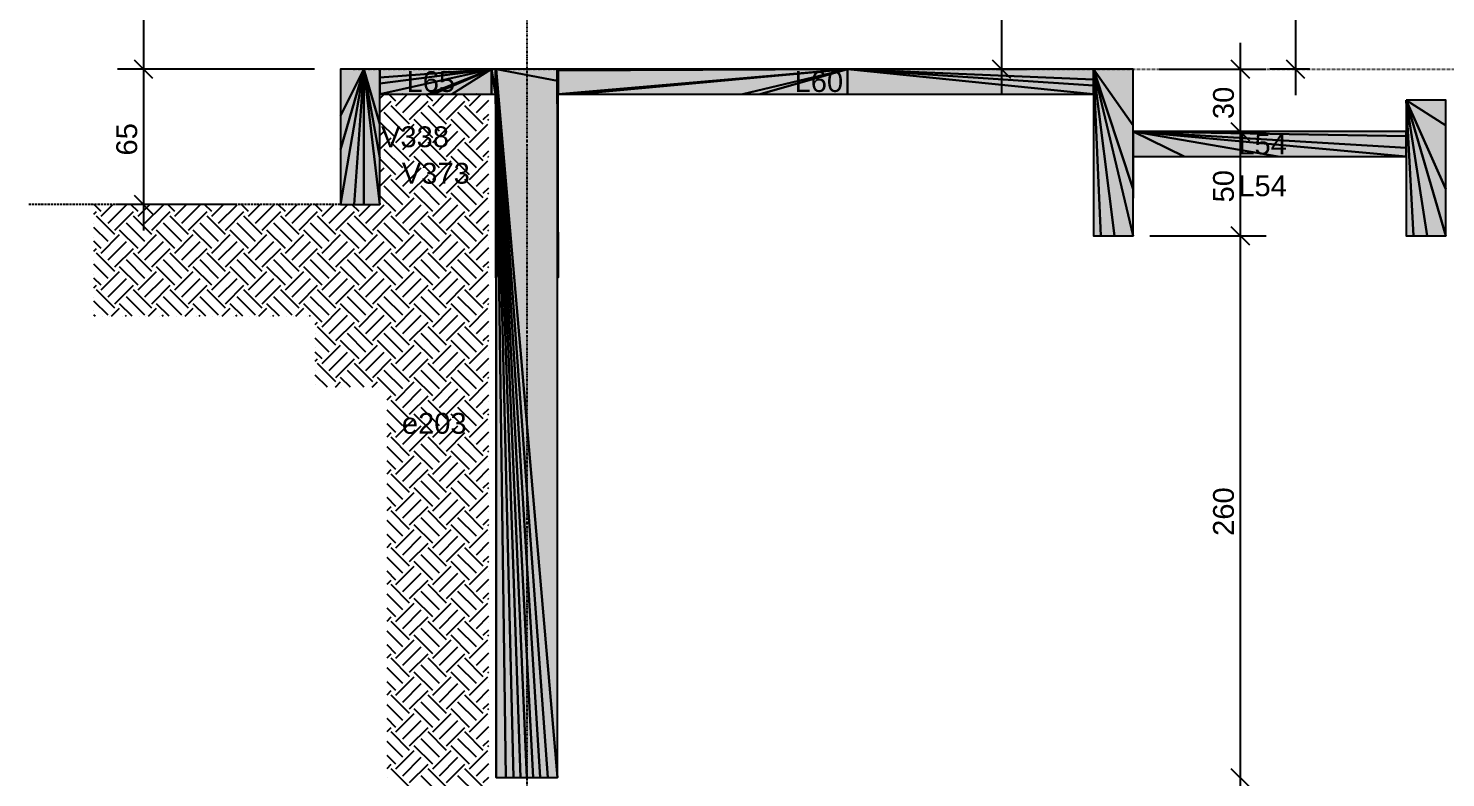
# Model space of a CAD drawing. Extents: x 37185 to 43130, y -8131 to -3926.
# Drawn here: x 37453.1 to 37906.6, y -7212 to -6972.3 of the extents above; entities that cross this region are included whole.
import ezdxf

# ---------------------------------------------------------------- set-up
doc = ezdxf.new("R2010")
doc.units = 0
doc.header["$MEASUREMENT"] = 0
for name, pattern in [('ESTILO_TQS_0001', [1, 0.7, -0.3]), ('ESTILO_TQS_0002', [0.4, 0.1, -0.3]), ('ESTILO_TQS_0004', [1.12, 0.5, -0.2, 0.01, -0.2, 0.01, -0.2])]:
    doc.linetypes.add(name, pattern=pattern)
for name, color, linetype in [('47', 15, 'CONTINUOUS'), ('48', 4, 'CONTINUOUS'), ('52', 3, 'CONTINUOUS'), ('67', 7, 'CONTINUOUS'), ('68', 4, 'CONTINUOUS'), ('70', 160, 'CONTINUOUS'), ('74', 2, 'CONTINUOUS'), ('75', 9, 'CONTINUOUS'), ('96', 252, 'CONTINUOUS')]:
    doc.layers.add(name, color=color, linetype=linetype)
doc.styles.add('TQS_ARIAL', font='arial.ttf')

msp = doc.modelspace()

# ---------------------------------------------------------------- linework, layer by layer
at = {"layer": '47', "linetype": 'Continuous'}
for p, q in [((37565.63, -6994.72), (37567.02, -6993.32)), ((37565.63, -6999.14), (37569.23, -6995.53)), ((37570.7, -6995.53), (37568.46, -6993.29)), ((37575.12, -7002.9), (37569.23, -6997.01)), ((37570.7, -6997.01), (37574.42, -6993.29)), ((37572.91, -6993.32), (37572.88, -6993.29)), ((37572.91, -6999.21), (37578.81, -6993.32)), ((37575.12, -7001.42), (37581.02, -6995.53)), ((37582.49, -6995.53), (37580.24, -6993.29)), ((37586.91, -7002.9), (37581.02, -6997.01)), ((37582.49, -6997.01), (37586.21, -6993.29)), ((37584.7, -6993.32), (37584.66, -6993.29)), ((37584.7, -6999.21), (37590.59, -6993.32)), ((37586.91, -7001.42), (37592.8, -6995.53)), ((37594.27, -6995.53), (37592.03, -6993.29)), ((37598.69, -7002.9), (37592.8, -6997.01)), ((37594.27, -6997.01), (37597.99, -6993.29)), ((37596.48, -6993.32), (37596.45, -6993.29)), ((37596.48, -6999.21), (37600.45, -6995.25)), ((37600.45, -6997.28), (37600.45, -6997.28)), ((37565.63, -7002.08), (37565.63, -7002.08)), ((37572.91, -7005.11), (37567.02, -6999.21)), ((37582.49, -7007.32), (37576.6, -7001.42)), ((37584.7, -7005.11), (37578.81, -6999.21)), ((37594.27, -7007.32), (37588.38, -7001.42)), ((37596.48, -7005.11), (37590.59, -6999.21)), ((37598.69, -7001.42), (37600.45, -6999.67)), ((37600.45, -7001.7), (37600.17, -7001.42)), ((37570.7, -7007.32), (37565.63, -7002.24)), ((37565.63, -7006.5), (37567.02, -7005.11)), ((37570.7, -7008.79), (37576.6, -7002.9)), ((37572.91, -7011), (37578.81, -7005.11)), ((37582.49, -7008.79), (37588.38, -7002.9)), ((37584.7, -7011), (37590.59, -7005.11)), ((37594.27, -7008.79), (37600.17, -7002.9)), ((37600.45, -7004.65), (37600.45, -7004.65)), ((37565.63, -7010.92), (37569.23, -7007.32)), ((37572.91, -7016.89), (37567.02, -7011)), ((37575.12, -7014.68), (37569.23, -7008.79)), ((37575.12, -7013.21), (37581.02, -7007.32)), ((37584.7, -7016.89), (37578.81, -7011)), ((37586.91, -7014.68), (37581.02, -7008.79)), ((37586.91, -7013.21), (37592.8, -7007.32)), ((37596.48, -7016.89), (37590.59, -7011)), ((37598.69, -7014.68), (37592.8, -7008.79)), ((37596.48, -7011), (37600.45, -7007.04)), ((37600.45, -7009.07), (37600.45, -7009.07)), ((37565.63, -7013.87), (37565.63, -7013.87)), ((37570.7, -7019.1), (37565.63, -7014.02)), ((37570.7, -7020.58), (37576.6, -7014.68)), ((37582.49, -7019.1), (37576.6, -7013.21)), ((37582.49, -7020.58), (37588.38, -7014.68)), ((37594.27, -7019.1), (37588.38, -7013.21)), ((37594.27, -7020.58), (37600.17, -7014.68)), ((37598.69, -7013.21), (37600.45, -7011.46)), ((37600.45, -7013.49), (37600.17, -7013.21)), ((37565.63, -7018.29), (37567.02, -7016.89)), ((37565.63, -7022.71), (37569.23, -7019.1)), ((37572.91, -7022.78), (37578.81, -7016.89)), ((37575.12, -7024.99), (37581.02, -7019.1)), ((37584.7, -7022.78), (37590.59, -7016.89)), ((37586.91, -7024.99), (37592.8, -7019.1)), ((37596.48, -7022.78), (37600.45, -7018.82)), ((37600.45, -7016.43), (37600.45, -7016.43)), ((37572.91, -7028.68), (37567.02, -7022.78)), ((37575.12, -7026.47), (37569.23, -7020.58)), ((37584.7, -7028.68), (37578.81, -7022.78)), ((37586.91, -7026.47), (37581.02, -7020.58)), ((37596.48, -7028.68), (37590.59, -7022.78)), ((37598.69, -7026.47), (37592.8, -7020.58)), ((37598.69, -7024.99), (37600.45, -7023.24)), ((37600.45, -7020.85), (37600.45, -7020.85)), ((37476.42, -7030.89), (37474.16, -7028.62)), ((37476.42, -7032.36), (37480.16, -7028.62)), ((37478.63, -7028.68), (37478.57, -7028.62)), ((37478.63, -7034.57), (37484.52, -7028.68)), ((37488.21, -7030.89), (37485.94, -7028.62)), ((37488.21, -7032.36), (37491.95, -7028.62)), ((37490.42, -7028.68), (37490.36, -7028.62)), ((37490.42, -7034.57), (37496.31, -7028.68)), ((37499.99, -7030.89), (37497.73, -7028.62)), ((37499.99, -7032.36), (37503.73, -7028.62)), ((37502.2, -7028.68), (37502.15, -7028.62)), ((37502.2, -7034.57), (37508.1, -7028.68)), ((37511.78, -7030.89), (37509.51, -7028.62)), ((37511.78, -7032.36), (37515.52, -7028.62)), ((37513.99, -7028.68), (37513.93, -7028.62)), ((37513.99, -7034.57), (37519.88, -7028.68)), ((37523.56, -7030.89), (37521.3, -7028.62)), ((37523.56, -7032.36), (37527.3, -7028.62)), ((37525.77, -7028.68), (37525.72, -7028.62)), ((37525.77, -7034.57), (37531.67, -7028.68)), ((37535.35, -7030.89), (37533.08, -7028.62)), ((37535.35, -7032.36), (37539.09, -7028.62)), ((37537.56, -7028.68), (37537.5, -7028.62)), ((37537.56, -7034.57), (37543.45, -7028.68)), ((37547.13, -7030.89), (37544.87, -7028.62)), ((37547.13, -7032.36), (37550.87, -7028.62)), ((37549.34, -7028.68), (37549.29, -7028.62)), ((37549.34, -7034.57), (37555.24, -7028.68)), ((37558.92, -7030.89), (37556.65, -7028.62)), ((37558.92, -7032.36), (37562.66, -7028.62)), ((37561.13, -7028.68), (37561.07, -7028.62)), ((37561.13, -7034.57), (37567.02, -7028.68)), ((37565.63, -7025.65), (37565.63, -7025.65)), ((37570.7, -7030.89), (37565.63, -7025.81)), ((37570.7, -7032.36), (37576.6, -7026.47)), ((37572.91, -7034.57), (37578.81, -7028.68)), ((37582.49, -7030.89), (37576.6, -7024.99)), ((37582.49, -7032.36), (37588.38, -7026.47)), ((37584.7, -7034.57), (37590.59, -7028.68)), ((37594.27, -7030.89), (37588.38, -7024.99)), ((37594.27, -7032.36), (37600.17, -7026.47)), ((37600.45, -7025.27), (37600.17, -7024.99)), ((37600.45, -7028.22), (37600.45, -7028.22)), ((37474.1, -7031.74), (37474.95, -7030.89)), ((37480.84, -7038.25), (37474.95, -7032.36)), ((37480.84, -7036.78), (37486.73, -7030.89)), ((37492.63, -7038.25), (37486.73, -7032.36)), ((37492.63, -7036.78), (37498.52, -7030.89)), ((37504.41, -7038.25), (37498.52, -7032.36)), ((37504.41, -7036.78), (37510.3, -7030.89)), ((37516.2, -7038.25), (37510.3, -7032.36)), ((37516.2, -7036.78), (37522.09, -7030.89)), ((37527.98, -7038.25), (37522.09, -7032.36)), ((37527.98, -7036.78), (37533.87, -7030.89)), ((37539.77, -7038.25), (37533.87, -7032.36)), ((37539.77, -7036.78), (37545.66, -7030.89)), ((37551.55, -7038.25), (37545.66, -7032.36)), ((37551.55, -7036.78), (37557.45, -7030.89)), ((37563.34, -7038.25), (37557.45, -7032.36)), ((37563.34, -7036.78), (37569.23, -7030.89)), ((37575.12, -7038.25), (37569.23, -7032.36)), ((37575.12, -7036.78), (37581.02, -7030.89)), ((37586.91, -7038.25), (37581.02, -7032.36)), ((37586.91, -7036.78), (37592.8, -7030.89)), ((37598.69, -7038.25), (37592.8, -7032.36)), ((37596.48, -7034.57), (37600.45, -7030.61)), ((37600.45, -7032.64), (37600.45, -7032.64)), ((37474.1, -7034.68), (37474.1, -7034.68)), ((37478.63, -7040.46), (37474.1, -7035.93)), ((37476.42, -7044.15), (37482.32, -7038.25)), ((37488.21, -7042.67), (37482.32, -7036.78)), ((37490.42, -7040.46), (37484.52, -7034.57)), ((37488.21, -7044.15), (37494.1, -7038.25)), ((37499.99, -7042.67), (37494.1, -7036.78)), ((37502.2, -7040.46), (37496.31, -7034.57)), ((37499.99, -7044.15), (37505.89, -7038.25)), ((37511.78, -7042.67), (37505.89, -7036.78)), ((37513.99, -7040.46), (37508.1, -7034.57)), ((37511.78, -7044.15), (37517.67, -7038.25)), ((37523.56, -7042.67), (37517.67, -7036.78)), ((37525.77, -7040.46), (37519.88, -7034.57)), ((37523.56, -7044.15), (37529.46, -7038.25)), ((37535.35, -7042.67), (37529.46, -7036.78)), ((37537.56, -7040.46), (37531.67, -7034.57)), ((37535.35, -7044.15), (37541.24, -7038.25)), ((37547.13, -7042.67), (37541.24, -7036.78)), ((37549.34, -7040.46), (37543.45, -7034.57)), ((37547.13, -7044.15), (37553.03, -7038.25)), ((37558.92, -7042.67), (37553.03, -7036.78)), ((37561.13, -7040.46), (37555.24, -7034.57)), ((37558.92, -7044.15), (37564.81, -7038.25)), ((37570.7, -7042.67), (37564.81, -7036.78)), ((37572.91, -7040.46), (37567.02, -7034.57)), ((37570.7, -7044.15), (37576.6, -7038.25)), ((37582.49, -7042.67), (37576.6, -7036.78)), ((37584.7, -7040.46), (37578.81, -7034.57)), ((37582.49, -7044.15), (37588.38, -7038.25)), ((37594.27, -7042.67), (37588.38, -7036.78)), ((37596.48, -7040.46), (37590.59, -7034.57)), ((37594.27, -7044.15), (37600.17, -7038.25)), ((37598.69, -7036.78), (37600.45, -7035.03)), ((37600.45, -7037.06), (37600.17, -7036.78)), ((37474.1, -7039.1), (37474.1, -7039.1)), ((37476.42, -7042.67), (37474.1, -7040.35)), ((37474.1, -7043.52), (37474.95, -7042.67)), ((37478.63, -7046.36), (37484.52, -7040.46)), ((37480.84, -7048.56), (37486.73, -7042.67)), ((37490.42, -7046.36), (37496.31, -7040.46)), ((37492.63, -7048.56), (37498.52, -7042.67)), ((37502.2, -7046.36), (37508.1, -7040.46)), ((37504.41, -7048.56), (37510.3, -7042.67)), ((37513.99, -7046.36), (37519.88, -7040.46)), ((37516.2, -7048.56), (37522.09, -7042.67)), ((37525.77, -7046.36), (37531.67, -7040.46)), ((37527.98, -7048.56), (37533.87, -7042.67)), ((37537.56, -7046.36), (37543.45, -7040.46)), ((37539.77, -7048.56), (37545.66, -7042.67)), ((37549.34, -7046.36), (37555.24, -7040.46)), ((37551.55, -7048.56), (37557.45, -7042.67)), ((37561.13, -7046.36), (37567.02, -7040.46)), ((37563.34, -7048.56), (37569.23, -7042.67)), ((37572.91, -7046.36), (37578.81, -7040.46)), ((37575.12, -7048.56), (37581.02, -7042.67)), ((37584.7, -7046.36), (37590.59, -7040.46)), ((37586.91, -7048.56), (37592.8, -7042.67)), ((37596.48, -7046.36), (37600.45, -7042.39)), ((37600.45, -7040.01), (37600.45, -7040.01)), ((37474.1, -7046.47), (37474.1, -7046.47)), ((37480.84, -7050.04), (37474.95, -7044.15)), ((37490.42, -7052.25), (37484.52, -7046.36)), ((37492.63, -7050.04), (37486.73, -7044.15)), ((37502.2, -7052.25), (37496.31, -7046.36)), ((37504.41, -7050.04), (37498.52, -7044.15)), ((37513.99, -7052.25), (37508.1, -7046.36)), ((37516.2, -7050.04), (37510.3, -7044.15)), ((37525.77, -7052.25), (37519.88, -7046.36)), ((37527.98, -7050.04), (37522.09, -7044.15)), ((37537.56, -7052.25), (37531.67, -7046.36)), ((37539.77, -7050.04), (37533.87, -7044.15)), ((37549.34, -7052.25), (37543.45, -7046.36)), ((37551.55, -7050.04), (37545.66, -7044.15)), ((37561.13, -7052.25), (37555.24, -7046.36)), ((37563.34, -7050.04), (37557.45, -7044.15)), ((37572.91, -7052.25), (37567.02, -7046.36)), ((37575.12, -7050.04), (37569.23, -7044.15)), ((37584.7, -7052.25), (37578.81, -7046.36)), ((37586.91, -7050.04), (37581.02, -7044.15)), ((37596.48, -7052.25), (37590.59, -7046.36)), ((37598.69, -7050.04), (37592.8, -7044.15)), ((37598.69, -7048.56), (37600.45, -7046.81)), ((37600.45, -7044.42), (37600.45, -7044.42)), ((37478.63, -7052.25), (37474.1, -7047.71)), ((37474.1, -7050.89), (37474.1, -7050.89)), ((37476.42, -7055.93), (37482.32, -7050.04)), ((37488.21, -7054.46), (37482.32, -7048.56)), ((37488.21, -7055.93), (37494.1, -7050.04)), ((37499.99, -7054.46), (37494.1, -7048.56)), ((37499.99, -7055.93), (37505.89, -7050.04)), ((37511.78, -7054.46), (37505.89, -7048.56)), ((37511.78, -7055.93), (37517.67, -7050.04)), ((37523.56, -7054.46), (37517.67, -7048.56)), ((37523.56, -7055.93), (37529.46, -7050.04)), ((37535.35, -7054.46), (37529.46, -7048.56)), ((37535.35, -7055.93), (37541.24, -7050.04)), ((37547.13, -7054.46), (37541.24, -7048.56)), ((37547.13, -7055.93), (37553.03, -7050.04)), ((37558.92, -7054.46), (37553.03, -7048.56)), ((37558.92, -7055.93), (37564.81, -7050.04)), ((37570.7, -7054.46), (37564.81, -7048.56)), ((37570.7, -7055.93), (37576.6, -7050.04)), ((37582.49, -7054.46), (37576.6, -7048.56)), ((37582.49, -7055.93), (37588.38, -7050.04)), ((37594.27, -7054.46), (37588.38, -7048.56)), ((37594.27, -7055.93), (37600.17, -7050.04)), ((37600.45, -7048.84), (37600.17, -7048.56)), ((37600.45, -7051.79), (37600.45, -7051.79)), ((37476.42, -7054.46), (37474.1, -7052.13)), ((37474.1, -7055.31), (37474.95, -7054.46)), ((37480.84, -7061.82), (37474.95, -7055.93)), ((37478.63, -7058.14), (37484.52, -7052.25)), ((37480.84, -7060.35), (37486.73, -7054.46)), ((37492.63, -7061.82), (37486.73, -7055.93)), ((37490.42, -7058.14), (37496.31, -7052.25)), ((37492.63, -7060.35), (37498.52, -7054.46)), ((37504.41, -7061.82), (37498.52, -7055.93)), ((37502.2, -7058.14), (37508.1, -7052.25)), ((37504.41, -7060.35), (37510.3, -7054.46)), ((37516.2, -7061.82), (37510.3, -7055.93)), ((37513.99, -7058.14), (37519.88, -7052.25)), ((37516.2, -7060.35), (37522.09, -7054.46)), ((37527.98, -7061.82), (37522.09, -7055.93)), ((37525.77, -7058.14), (37531.67, -7052.25)), ((37527.98, -7060.35), (37533.87, -7054.46)), ((37539.77, -7061.82), (37533.87, -7055.93)), ((37537.56, -7058.14), (37543.45, -7052.25)), ((37539.77, -7060.35), (37545.66, -7054.46)), ((37551.55, -7061.82), (37545.66, -7055.93)), ((37549.34, -7058.14), (37555.24, -7052.25)), ((37551.55, -7060.35), (37557.45, -7054.46)), ((37563.34, -7061.82), (37557.45, -7055.93)), ((37561.13, -7058.14), (37567.02, -7052.25)), ((37563.34, -7060.35), (37569.23, -7054.46)), ((37575.12, -7061.82), (37569.23, -7055.93)), ((37572.91, -7058.14), (37578.81, -7052.25)), ((37575.12, -7060.35), (37581.02, -7054.46)), ((37586.91, -7061.82), (37581.02, -7055.93)), ((37584.7, -7058.14), (37590.59, -7052.25)), ((37586.91, -7060.35), (37592.8, -7054.46)), ((37598.69, -7061.82), (37592.8, -7055.93)), ((37596.48, -7058.14), (37600.45, -7054.18)), ((37600.45, -7056.21), (37600.45, -7056.21)), ((37474.1, -7058.26), (37474.1, -7058.26)), ((37478.63, -7064.03), (37474.1, -7059.5)), ((37486.35, -7064.38), (37482.32, -7060.35)), ((37490.42, -7064.03), (37484.52, -7058.14)), ((37498.13, -7064.38), (37494.1, -7060.35)), ((37502.2, -7064.03), (37496.31, -7058.14)), ((37509.92, -7064.38), (37505.89, -7060.35)), ((37513.99, -7064.03), (37508.1, -7058.14)), ((37521.7, -7064.38), (37517.67, -7060.35)), ((37525.77, -7064.03), (37519.88, -7058.14)), ((37533.49, -7064.38), (37529.46, -7060.35)), ((37537.56, -7064.03), (37531.67, -7058.14)), ((37547.13, -7066.24), (37541.24, -7060.35)), ((37549.34, -7064.03), (37543.45, -7058.14)), ((37558.92, -7066.24), (37553.03, -7060.35)), ((37561.13, -7064.03), (37555.24, -7058.14)), ((37570.7, -7066.24), (37564.81, -7060.35)), ((37572.91, -7064.03), (37567.02, -7058.14)), ((37582.49, -7066.24), (37576.6, -7060.35)), ((37584.7, -7064.03), (37578.81, -7058.14)), ((37594.27, -7066.24), (37588.38, -7060.35)), ((37596.48, -7064.03), (37590.59, -7058.14)), ((37598.69, -7060.35), (37600.45, -7058.6)), ((37600.45, -7060.63), (37600.17, -7060.35)), ((37474.1, -7062.67), (37474.1, -7062.67)), ((37474.56, -7064.38), (37474.1, -7063.92)), ((37476.81, -7064.38), (37476.81, -7064.38)), ((37478.98, -7064.38), (37478.98, -7064.38)), ((37479.76, -7064.38), (37482.32, -7061.82)), ((37483.4, -7064.38), (37483.4, -7064.38)), ((37484.18, -7064.38), (37484.52, -7064.03)), ((37488.6, -7064.38), (37488.6, -7064.38)), ((37490.76, -7064.38), (37490.76, -7064.38)), ((37491.54, -7064.38), (37494.1, -7061.82)), ((37495.18, -7064.38), (37495.18, -7064.38)), ((37495.96, -7064.38), (37496.31, -7064.03)), ((37500.38, -7064.38), (37500.38, -7064.38)), ((37502.55, -7064.38), (37502.55, -7064.38)), ((37503.33, -7064.38), (37505.89, -7061.82)), ((37506.97, -7064.38), (37506.97, -7064.38)), ((37507.75, -7064.38), (37508.1, -7064.03)), ((37512.17, -7064.38), (37512.17, -7064.38)), ((37514.34, -7064.38), (37514.34, -7064.38)), ((37515.11, -7064.38), (37517.67, -7061.82)), ((37518.75, -7064.38), (37518.75, -7064.38)), ((37519.53, -7064.38), (37519.88, -7064.03)), ((37523.95, -7064.38), (37523.95, -7064.38)), ((37526.12, -7064.38), (37526.12, -7064.38)), ((37526.9, -7064.38), (37529.46, -7061.82)), ((37530.54, -7064.38), (37530.54, -7064.38)), ((37531.32, -7064.38), (37531.67, -7064.03)), ((37535.74, -7064.38), (37535.74, -7064.38)), ((37537.91, -7064.38), (37537.91, -7064.38)), ((37538.68, -7064.38), (37541.24, -7061.82)), ((37542.32, -7064.38), (37542.32, -7064.38)), ((37543.1, -7064.38), (37543.45, -7064.03)), ((37547.13, -7067.72), (37553.03, -7061.82)), ((37549.34, -7069.93), (37555.24, -7064.03)), ((37558.92, -7067.72), (37564.81, -7061.82)), ((37561.13, -7069.93), (37567.02, -7064.03)), ((37570.7, -7067.72), (37576.6, -7061.82)), ((37572.91, -7069.93), (37578.81, -7064.03)), ((37582.49, -7067.72), (37588.38, -7061.82)), ((37584.7, -7069.93), (37590.59, -7064.03)), ((37594.27, -7067.72), (37600.17, -7061.82)), ((37600.45, -7063.58), (37600.45, -7063.58)), ((37544.93, -7066.97), (37545.66, -7066.24)), ((37544.93, -7069.92), (37544.93, -7069.92)), ((37551.55, -7073.61), (37545.66, -7067.72)), ((37551.55, -7072.14), (37557.45, -7066.24)), ((37561.13, -7075.82), (37555.24, -7069.93)), ((37563.34, -7073.61), (37557.45, -7067.72)), ((37563.34, -7072.14), (37569.23, -7066.24)), ((37572.91, -7075.82), (37567.02, -7069.93)), ((37575.12, -7073.61), (37569.23, -7067.72)), ((37575.12, -7072.14), (37581.02, -7066.24)), ((37584.7, -7075.82), (37578.81, -7069.93)), ((37586.91, -7073.61), (37581.02, -7067.72)), ((37586.91, -7072.14), (37592.8, -7066.24)), ((37596.48, -7075.82), (37590.59, -7069.93)), ((37598.69, -7073.61), (37592.8, -7067.72)), ((37596.48, -7069.93), (37600.45, -7065.96)), ((37600.45, -7067.99), (37600.45, -7067.99)), ((37549.34, -7075.82), (37544.93, -7071.4)), ((37544.93, -7074.34), (37544.93, -7074.34)), ((37547.13, -7079.5), (37553.03, -7073.61)), ((37558.92, -7078.03), (37553.03, -7072.14)), ((37558.92, -7079.5), (37564.81, -7073.61)), ((37570.7, -7078.03), (37564.81, -7072.14)), ((37570.7, -7079.5), (37576.6, -7073.61)), ((37582.49, -7078.03), (37576.6, -7072.14)), ((37582.49, -7079.5), (37588.38, -7073.61)), ((37594.27, -7078.03), (37588.38, -7072.14)), ((37594.27, -7079.5), (37600.17, -7073.61)), ((37598.69, -7072.14), (37600.45, -7070.38)), ((37600.45, -7072.41), (37600.17, -7072.14)), ((37547.13, -7078.03), (37544.93, -7075.82)), ((37544.93, -7078.76), (37545.66, -7078.03)), ((37549.34, -7081.71), (37555.24, -7075.82)), ((37551.55, -7083.92), (37557.45, -7078.03)), ((37561.13, -7081.71), (37567.02, -7075.82)), ((37563.34, -7083.92), (37569.23, -7078.03)), ((37572.91, -7081.71), (37578.81, -7075.82)), ((37575.12, -7083.92), (37581.02, -7078.03)), ((37584.7, -7081.71), (37590.59, -7075.82)), ((37586.91, -7083.92), (37592.8, -7078.03)), ((37596.48, -7081.71), (37600.45, -7077.75)), ((37600.45, -7075.36), (37600.45, -7075.36)), ((37544.93, -7081.71), (37544.93, -7081.71)), ((37548.81, -7087.07), (37544.93, -7083.19)), ((37551.55, -7085.39), (37545.66, -7079.5)), ((37560.59, -7087.07), (37555.24, -7081.71)), ((37563.34, -7085.39), (37557.45, -7079.5)), ((37572.91, -7087.6), (37567.02, -7081.71)), ((37575.12, -7085.39), (37569.23, -7079.5)), ((37584.7, -7087.6), (37578.81, -7081.71)), ((37586.91, -7085.39), (37581.02, -7079.5)), ((37596.48, -7087.6), (37590.59, -7081.71)), ((37598.69, -7085.39), (37592.8, -7079.5)), ((37598.69, -7083.92), (37600.45, -7082.17)), ((37600.45, -7079.78), (37600.45, -7079.78)), ((37544.93, -7086.13), (37544.93, -7086.13)), ((37548.4, -7087.07), (37548.4, -7087.07)), ((37551.35, -7087.07), (37553.03, -7085.39)), ((37556.17, -7087.07), (37553.03, -7083.92)), ((37553.23, -7087.07), (37553.23, -7087.07)), ((37555.77, -7087.07), (37555.77, -7087.07)), ((37560.19, -7087.07), (37560.19, -7087.07)), ((37563.14, -7087.07), (37564.81, -7085.39)), ((37570.7, -7089.81), (37564.81, -7083.92)), ((37565.01, -7087.07), (37565.01, -7087.07)), ((37567.56, -7087.07), (37567.56, -7087.07)), ((37570.7, -7091.29), (37576.6, -7085.39)), ((37572.91, -7093.5), (37578.81, -7087.6)), ((37582.49, -7089.81), (37576.6, -7083.92)), ((37582.49, -7091.29), (37588.38, -7085.39)), ((37584.7, -7093.5), (37590.59, -7087.6)), ((37594.27, -7089.81), (37588.38, -7083.92)), ((37594.27, -7091.29), (37600.17, -7085.39)), ((37600.45, -7084.2), (37600.17, -7083.92)), ((37600.45, -7087.15), (37600.45, -7087.15)), ((37567.89, -7091.15), (37569.23, -7089.81)), ((37575.12, -7097.18), (37569.23, -7091.29)), ((37575.12, -7095.71), (37581.02, -7089.81)), ((37586.91, -7097.18), (37581.02, -7091.29)), ((37586.91, -7095.71), (37592.8, -7089.81)), ((37598.69, -7097.18), (37592.8, -7091.29)), ((37596.48, -7093.5), (37600.45, -7089.53)), ((37600.45, -7091.56), (37600.45, -7091.56)), ((37567.89, -7094.1), (37567.89, -7094.1)), ((37572.91, -7099.39), (37567.89, -7094.37)), ((37570.7, -7103.07), (37576.6, -7097.18)), ((37582.49, -7101.6), (37576.6, -7095.71)), ((37584.7, -7099.39), (37578.81, -7093.5)), ((37582.49, -7103.07), (37588.38, -7097.18)), ((37594.27, -7101.6), (37588.38, -7095.71)), ((37596.48, -7099.39), (37590.59, -7093.5)), ((37594.27, -7103.07), (37600.17, -7097.18)), ((37598.69, -7095.71), (37600.45, -7093.95)), ((37600.45, -7095.98), (37600.17, -7095.71)), ((37567.89, -7098.52), (37567.89, -7098.52)), ((37570.7, -7101.6), (37567.89, -7098.79)), ((37567.89, -7102.94), (37569.23, -7101.6)), ((37572.91, -7105.28), (37578.81, -7099.39)), ((37575.12, -7107.49), (37581.02, -7101.6)), ((37584.7, -7105.28), (37590.59, -7099.39)), ((37586.91, -7107.49), (37592.8, -7101.6)), ((37596.48, -7105.28), (37600.45, -7101.32)), ((37600.45, -7098.93), (37600.45, -7098.93)), ((37567.89, -7105.88), (37567.89, -7105.88)), ((37572.91, -7111.17), (37567.89, -7106.15)), ((37575.12, -7108.96), (37569.23, -7103.07)), ((37584.7, -7111.17), (37578.81, -7105.28)), ((37586.91, -7108.96), (37581.02, -7103.07)), ((37596.48, -7111.17), (37590.59, -7105.28)), ((37598.69, -7108.96), (37592.8, -7103.07)), ((37598.69, -7107.49), (37600.45, -7105.74)), ((37600.45, -7103.35), (37600.45, -7103.35)), ((37567.89, -7110.3), (37567.89, -7110.3)), ((37570.7, -7113.38), (37567.89, -7110.57)), ((37570.7, -7114.86), (37576.6, -7108.96)), ((37582.49, -7113.38), (37576.6, -7107.49)), ((37582.49, -7114.86), (37588.38, -7108.96)), ((37594.27, -7113.38), (37588.38, -7107.49)), ((37594.27, -7114.86), (37600.17, -7108.96)), ((37600.45, -7107.77), (37600.17, -7107.49)), ((37600.45, -7110.72), (37600.45, -7110.72)), ((37567.89, -7114.72), (37569.23, -7113.38)), ((37575.12, -7120.75), (37569.23, -7114.86)), ((37572.91, -7117.07), (37578.81, -7111.17)), ((37575.12, -7119.28), (37581.02, -7113.38)), ((37586.91, -7120.75), (37581.02, -7114.86)), ((37584.7, -7117.07), (37590.59, -7111.17)), ((37586.91, -7119.28), (37592.8, -7113.38)), ((37598.69, -7120.75), (37592.8, -7114.86)), ((37596.48, -7117.07), (37600.45, -7113.1)), ((37600.45, -7115.14), (37600.45, -7115.14)), ((37567.89, -7117.67), (37567.89, -7117.67)), ((37572.91, -7122.96), (37567.89, -7117.94)), ((37582.49, -7125.17), (37576.6, -7119.28)), ((37584.7, -7122.96), (37578.81, -7117.07)), ((37594.27, -7125.17), (37588.38, -7119.28)), ((37596.48, -7122.96), (37590.59, -7117.07)), ((37598.69, -7119.28), (37600.45, -7117.52)), ((37600.45, -7119.55), (37600.17, -7119.28)), ((37567.89, -7122.09), (37567.89, -7122.09)), ((37570.7, -7125.17), (37567.89, -7122.36)), ((37570.7, -7126.64), (37576.6, -7120.75)), ((37572.91, -7128.85), (37578.81, -7122.96)), ((37582.49, -7126.64), (37588.38, -7120.75)), ((37584.7, -7128.85), (37590.59, -7122.96)), ((37594.27, -7126.64), (37600.17, -7120.75)), ((37600.45, -7122.5), (37600.45, -7122.5)), ((37567.89, -7126.51), (37569.23, -7125.17)), ((37575.12, -7132.53), (37569.23, -7126.64)), ((37575.12, -7131.06), (37581.02, -7125.17)), ((37584.7, -7134.74), (37578.81, -7128.85)), ((37586.91, -7132.53), (37581.02, -7126.64)), ((37586.91, -7131.06), (37592.8, -7125.17)), ((37596.48, -7134.74), (37590.59, -7128.85)), ((37598.69, -7132.53), (37592.8, -7126.64)), ((37596.48, -7128.85), (37600.45, -7124.89)), ((37600.45, -7126.92), (37600.45, -7126.92)), ((37567.89, -7129.45), (37567.89, -7129.45)), ((37572.91, -7134.74), (37567.89, -7129.72)), ((37570.7, -7138.43), (37576.6, -7132.53)), ((37582.49, -7136.95), (37576.6, -7131.06)), ((37582.49, -7138.43), (37588.38, -7132.53)), ((37594.27, -7136.95), (37588.38, -7131.06)), ((37594.27, -7138.43), (37600.17, -7132.53)), ((37598.69, -7131.06), (37600.45, -7129.31)), ((37600.45, -7131.34), (37600.17, -7131.06)), ((37567.89, -7133.87), (37567.89, -7133.87)), ((37570.7, -7136.95), (37567.89, -7134.14)), ((37567.89, -7138.29), (37569.23, -7136.95)), ((37572.91, -7140.64), (37578.81, -7134.74)), ((37575.12, -7142.85), (37581.02, -7136.95)), ((37584.7, -7140.64), (37590.59, -7134.74)), ((37586.91, -7142.85), (37592.8, -7136.95)), ((37596.48, -7140.64), (37600.45, -7136.67)), ((37600.45, -7134.29), (37600.45, -7134.29)), ((37567.89, -7141.24), (37567.89, -7141.24)), ((37572.91, -7146.53), (37567.89, -7141.51)), ((37575.12, -7144.32), (37569.23, -7138.43)), ((37584.7, -7146.53), (37578.81, -7140.64)), ((37586.91, -7144.32), (37581.02, -7138.43)), ((37596.48, -7146.53), (37590.59, -7140.64)), ((37598.69, -7144.32), (37592.8, -7138.43)), ((37598.69, -7142.85), (37600.45, -7141.09)), ((37600.45, -7138.71), (37600.45, -7138.71)), ((37567.89, -7145.66), (37567.89, -7145.66)), ((37570.7, -7148.74), (37567.89, -7145.93)), ((37570.7, -7150.21), (37576.6, -7144.32)), ((37572.91, -7152.42), (37578.81, -7146.53)), ((37582.49, -7148.74), (37576.6, -7142.85)), ((37582.49, -7150.21), (37588.38, -7144.32)), ((37584.7, -7152.42), (37590.59, -7146.53)), ((37594.27, -7148.74), (37588.38, -7142.85)), ((37594.27, -7150.21), (37600.17, -7144.32)), ((37600.45, -7143.12), (37600.17, -7142.85)), ((37600.45, -7146.07), (37600.45, -7146.07)), ((37567.89, -7150.08), (37569.23, -7148.74)), ((37575.12, -7156.1), (37569.23, -7150.21)), ((37575.12, -7154.63), (37581.02, -7148.74)), ((37586.91, -7156.1), (37581.02, -7150.21)), ((37586.91, -7154.63), (37592.8, -7148.74)), ((37598.69, -7156.1), (37592.8, -7150.21)), ((37596.48, -7152.42), (37600.45, -7148.46)), ((37600.45, -7150.49), (37600.45, -7150.49)), ((37567.89, -7153.02), (37567.89, -7153.02)), ((37572.91, -7158.31), (37567.89, -7153.29)), ((37570.7, -7162), (37576.6, -7156.1)), ((37582.49, -7160.52), (37576.6, -7154.63)), ((37584.7, -7158.31), (37578.81, -7152.42)), ((37582.49, -7162), (37588.38, -7156.1)), ((37594.27, -7160.52), (37588.38, -7154.63)), ((37596.48, -7158.31), (37590.59, -7152.42)), ((37594.27, -7162), (37600.17, -7156.1)), ((37598.69, -7154.63), (37600.45, -7152.88)), ((37600.45, -7154.91), (37600.17, -7154.63)), ((37567.89, -7157.44), (37567.89, -7157.44)), ((37570.7, -7160.52), (37567.89, -7157.71)), ((37567.89, -7161.86), (37569.23, -7160.52)), ((37572.91, -7164.21), (37578.81, -7158.31)), ((37575.12, -7166.42), (37581.02, -7160.52)), ((37584.7, -7164.21), (37590.59, -7158.31)), ((37586.91, -7166.42), (37592.8, -7160.52)), ((37596.48, -7164.21), (37600.45, -7160.24)), ((37600.45, -7157.86), (37600.45, -7157.86)), ((37567.89, -7164.81), (37567.89, -7164.81)), ((37572.91, -7170.1), (37567.89, -7165.08)), ((37575.12, -7167.89), (37569.23, -7162)), ((37584.7, -7170.1), (37578.81, -7164.21)), ((37586.91, -7167.89), (37581.02, -7162)), ((37596.48, -7170.1), (37590.59, -7164.21)), ((37598.69, -7167.89), (37592.8, -7162)), ((37598.69, -7166.42), (37600.45, -7164.66)), ((37600.45, -7162.28), (37600.45, -7162.28)), ((37567.89, -7169.23), (37567.89, -7169.23)), ((37570.7, -7172.31), (37567.89, -7169.5)), ((37570.7, -7173.78), (37576.6, -7167.89)), ((37582.49, -7172.31), (37576.6, -7166.42)), ((37582.49, -7173.78), (37588.38, -7167.89)), ((37594.27, -7172.31), (37588.38, -7166.42)), ((37594.27, -7173.78), (37600.17, -7167.89)), ((37600.45, -7166.7), (37600.17, -7166.42)), ((37600.45, -7169.64), (37600.45, -7169.64)), ((37567.89, -7173.65), (37569.23, -7172.31)), ((37575.12, -7179.67), (37569.23, -7173.78)), ((37572.91, -7175.99), (37578.81, -7170.1)), ((37575.12, -7178.2), (37581.02, -7172.31)), ((37586.91, -7179.67), (37581.02, -7173.78)), ((37584.7, -7175.99), (37590.59, -7170.1)), ((37586.91, -7178.2), (37592.8, -7172.31)), ((37598.69, -7179.67), (37592.8, -7173.78)), ((37596.48, -7175.99), (37600.45, -7172.03)), ((37600.45, -7174.06), (37600.45, -7174.06)), ((37567.89, -7176.59), (37567.89, -7176.59)), ((37572.91, -7181.88), (37567.89, -7176.86)), ((37582.49, -7184.09), (37576.6, -7178.2)), ((37584.7, -7181.88), (37578.81, -7175.99)), ((37594.27, -7184.09), (37588.38, -7178.2)), ((37596.48, -7181.88), (37590.59, -7175.99)), ((37598.69, -7178.2), (37600.45, -7176.45)), ((37600.45, -7178.48), (37600.17, -7178.2)), ((37567.89, -7181.01), (37567.89, -7181.01)), ((37570.7, -7184.09), (37567.89, -7181.28)), ((37570.7, -7185.57), (37576.6, -7179.67)), ((37572.91, -7187.78), (37578.81, -7181.88)), ((37582.49, -7185.57), (37588.38, -7179.67)), ((37584.7, -7187.78), (37590.59, -7181.88)), ((37594.27, -7185.57), (37600.17, -7179.67)), ((37600.45, -7181.43), (37600.45, -7181.43)), ((37567.89, -7185.43), (37569.23, -7184.09)), ((37575.12, -7191.46), (37569.23, -7185.57)), ((37575.12, -7189.99), (37581.02, -7184.09)), ((37584.7, -7193.67), (37578.81, -7187.78)), ((37586.91, -7191.46), (37581.02, -7185.57)), ((37586.91, -7189.99), (37592.8, -7184.09)), ((37596.48, -7193.67), (37590.59, -7187.78)), ((37598.69, -7191.46), (37592.8, -7185.57)), ((37596.48, -7187.78), (37600.45, -7183.81)), ((37600.45, -7185.85), (37600.45, -7185.85)), ((37567.89, -7188.38), (37567.89, -7188.38)), ((37572.91, -7193.67), (37567.89, -7188.65)), ((37570.7, -7197.35), (37576.6, -7191.46)), ((37582.49, -7195.88), (37576.6, -7189.99)), ((37582.49, -7197.35), (37588.38, -7191.46)), ((37594.27, -7195.88), (37588.38, -7189.99)), ((37594.27, -7197.35), (37600.17, -7191.46)), ((37598.69, -7189.99), (37600.45, -7188.23)), ((37600.45, -7190.27), (37600.17, -7189.99)), ((37567.89, -7192.8), (37567.89, -7192.8)), ((37570.7, -7195.88), (37567.89, -7193.07)), ((37567.89, -7197.22), (37569.23, -7195.88)), ((37572.91, -7199.56), (37578.81, -7193.67)), ((37575.12, -7201.77), (37581.02, -7195.88)), ((37584.7, -7199.56), (37590.59, -7193.67)), ((37586.91, -7201.77), (37592.8, -7195.88)), ((37596.48, -7199.56), (37600.45, -7195.6)), ((37600.45, -7193.21), (37600.45, -7193.21)), ((37567.89, -7200.16), (37567.89, -7200.16)), ((37572.91, -7205.45), (37567.89, -7200.43)), ((37575.12, -7203.24), (37569.23, -7197.35)), ((37584.7, -7205.45), (37578.81, -7199.56)), ((37586.91, -7203.24), (37581.02, -7197.35)), ((37596.48, -7205.45), (37590.59, -7199.56)), ((37598.69, -7203.24), (37592.8, -7197.35)), ((37598.69, -7201.77), (37600.45, -7200.02)), ((37600.45, -7197.63), (37600.45, -7197.63)), ((37567.89, -7204.58), (37567.89, -7204.58)), ((37570.7, -7207.66), (37567.89, -7204.85)), ((37570.7, -7209.14), (37576.6, -7203.24)), ((37572.91, -7211.35), (37578.81, -7205.45)), ((37582.49, -7207.66), (37576.6, -7201.77)), ((37582.49, -7209.14), (37588.38, -7203.24)), ((37584.7, -7211.35), (37590.59, -7205.45)), ((37594.27, -7207.66), (37588.38, -7201.77)), ((37594.27, -7209.14), (37600.17, -7203.24)), ((37600.45, -7202.05), (37600.17, -7201.77)), ((37600.45, -7205), (37600.45, -7205)), ((37567.89, -7209), (37569.23, -7207.66)), ((37575.12, -7215.03), (37569.23, -7209.14)), ((37575.12, -7213.56), (37581.02, -7207.66)), ((37586.91, -7215.03), (37581.02, -7209.14)), ((37586.91, -7213.56), (37592.8, -7207.66)), ((37598.69, -7215.03), (37592.8, -7209.14)), ((37596.48, -7211.35), (37600.45, -7207.38)), ((37600.45, -7209.42), (37600.45, -7209.42)), ((37567.89, -7211.95), (37567.89, -7211.95)), ((37584.7, -7217.24), (37578.81, -7211.35)), ((37596.48, -7217.24), (37590.59, -7211.35)), ((37598.69, -7213.56), (37600.45, -7211.8))]:
    msp.add_line(p, q, dxfattribs=at)
at = {"layer": '48', "linetype": 'Continuous'}
msp.add_line((37622.63, -7051.95), (37622.63, -6993.29), dxfattribs=at)
at = {"layer": '52', "linetype": 'Continuous'}
for points in [[(37602.96, -6985.29), (37602.83, -6985.29), (37602.63, -6985.29), (37601.34, -6985.29), (37565.63, -6985.29), (37560.48, -6985.29), (37552.96, -6985.29)], [(37552.96, -6985.29), (37552.96, -7000.2), (37552.96, -7011.02), (37552.96, -7028.62)], [(37602.83, -6985.29), (37602.82, -7002.52), (37602.81, -7051.95)], [(37602.96, -7051.95), (37602.96, -7022.71), (37602.96, -7014.53), (37602.96, -6995.18), (37602.96, -6990.74), (37602.96, -6989.19), (37602.96, -6988.37), (37602.96, -6987.84), (37602.96, -6987.44), (37602.96, -6987.12), (37602.96, -6986.83), (37602.96, -6985.31), (37602.96, -6985.29)], [(37622.29, -6985.29), (37621.87, -6985.29), (37621.71, -6985.29), (37621.29, -6985.29), (37619.7, -6985.29), (37619.05, -6985.29), (37616.45, -6985.29), (37616.05, -6985.29), (37612.63, -6985.29), (37609.21, -6985.29), (37608.8, -6985.29), (37606.2, -6985.29), (37605.56, -6985.29), (37603.97, -6985.29), (37603.54, -6985.29), (37603.39, -6985.29), (37602.96, -6985.29)], [(37622.29, -6985.29), (37622.29, -6989.03), (37622.29, -7022.71), (37622.29, -7051.95)], [(37793.96, -6985.29), (37715.28, -6985.29), (37622.63, -6985.29), (37622.47, -6985.29), (37622.29, -6985.29)], [(37622.47, -7051.95), (37622.47, -7038.65), (37622.47, -6989.06), (37622.47, -6985.29)], [(37793.96, -6993.29), (37793.96, -6990.53), (37793.96, -6988.63), (37793.96, -6985.29)], [(37793.96, -6993.29), (37793.96, -6990.53), (37793.96, -6988.65), (37793.96, -6985.29)], [(37793.96, -6985.29), (37793.96, -7011.95)], [(37806.63, -6985.29), (37793.96, -6985.29)], [(37806.63, -7038.62), (37806.63, -7023.71), (37806.63, -7003.39), (37806.63, -6985.29)], [(37565.63, -7028.62), (37565.63, -7013.71), (37565.63, -7002.89), (37565.63, -6993.29)], [(37565.63, -6993.29), (37581.1, -6993.29), (37582.62, -6993.29), (37588.65, -6993.29), (37601.34, -6993.29), (37602.63, -6993.29)], [(37602.63, -6993.29), (37602.63, -7051.95)], [(37622.63, -7051.95), (37622.63, -7047.76), (37622.63, -6993.29)], [(37622.63, -6993.29), (37628.57, -6993.29), (37681.59, -6993.29), (37687.33, -6993.29), (37715.28, -6993.29), (37793.96, -6993.29)], [(37893.96, -6995.29), (37893.96, -7018.62)], [(37906.63, -6995.29), (37893.96, -6995.29)], [(37906.63, -7038.62), (37906.63, -7023.71), (37906.63, -7003.39), (37906.63, -6995.29)], [(37806.63, -7005.29), (37806.63, -7013.29)], [(37893.96, -7005.29), (37806.63, -7005.29)], [(37806.63, -7011.95), (37806.63, -7019.95)], [(37806.63, -7013.29), (37822.97, -7013.29), (37853.02, -7013.29), (37893.96, -7013.29)], [(37793.96, -7019.95), (37793.96, -7038.62)], [(37806.63, -7018.62), (37806.63, -7026.62)], [(37552.96, -7028.62), (37557.32, -7028.62), (37560.48, -7028.62), (37565.63, -7028.62)], [(37893.96, -7026.62), (37893.96, -7038.62)], [(37793.96, -7038.62), (37796.33, -7038.62), (37800.69, -7038.62), (37806.63, -7038.62)], [(37893.96, -7038.62), (37896.33, -7038.62), (37900.69, -7038.62), (37906.63, -7038.62)], [(37602.63, -7051.95), (37602.81, -7051.95), (37602.83, -7051.95), (37602.96, -7051.95)], [(37602.81, -7051.95), (37602.78, -7208.18)], [(37622.29, -7051.95), (37622.47, -7051.95), (37622.63, -7051.95)], [(37622.47, -7211.95), (37622.47, -7051.95)], [(37602.78, -7208.18), (37602.78, -7211.95)], [(37602.78, -7211.95), (37602.83, -7211.95)], [(37602.83, -7211.95), (37603.54, -7211.95)], [(37603.97, -7211.95), (37605.88, -7211.95), (37606.2, -7211.95)], [(37606.2, -7211.95), (37608.38, -7211.95), (37609.21, -7211.95)], [(37609.21, -7211.95), (37610.57, -7211.95), (37612.63, -7211.95)], [(37612.63, -7211.95), (37614.69, -7211.95), (37616.05, -7211.95)], [(37616.05, -7211.95), (37616.88, -7211.95), (37619.05, -7211.95)], [(37619.05, -7211.95), (37619.37, -7211.95), (37621.29, -7211.95)], [(37621.71, -7211.95), (37622.43, -7211.95), (37622.47, -7211.95)]]:
    msp.add_lwpolyline(points, dxfattribs=at)
at = {"layer": '67', "linetype": 'ESTILO_TQS_0002'}
msp.add_line((37556.68, -6985.29), (40010.49, -6985.29), dxfattribs=at)
at = {"layer": '68', "linetype": 'ESTILO_TQS_0001'}
msp.add_line((37552.96, -7028.62), (37453.11, -7028.62), dxfattribs=at)
at = {"layer": '70', "linetype": 'ESTILO_TQS_0004'}
msp.add_line((37612.63, -6724.65), (37612.63, -7832.62), dxfattribs=at)
at = {"layer": '75', "linetype": 'Continuous'}
for p, q in [((37858.57, -6806.95), (37858.57, -6993.62)), ((37764.48, -6820.29), (37764.48, -6993.62)), ((37489.92, -6826.95), (37489.92, -6993.62)), ((37489.92, -6976.95), (37489.92, -7036.95)), ((37840.86, -6976.95), (37840.86, -7013.62)), ((37486.98, -6982.34), (37492.87, -6988.23)), ((37486.98, -6982.34), (37492.87, -6988.23)), ((37761.53, -6982.34), (37767.43, -6988.23)), ((37837.92, -6982.34), (37843.81, -6988.23)), ((37855.62, -6982.34), (37861.51, -6988.23)), ((37544.63, -6985.29), (37481.59, -6985.29)), ((37544.63, -6985.29), (37481.59, -6985.29)), ((37552.96, -6985.29), (37552.96, -6985.29)), ((37552.96, -6985.29), (37552.96, -6985.29)), ((37754.62, -6985.29), (37754.62, -6985.29)), ((37762.95, -6985.29), (37772.81, -6985.29)), ((37806.63, -6985.29), (37806.63, -6985.29)), ((37814.96, -6985.29), (37849.2, -6985.29)), ((37863.04, -6985.29), (37850.24, -6985.29)), ((37871.38, -6985.29), (37871.38, -6985.29)), ((37840.86, -6996.95), (37840.86, -7046.95)), ((37906.63, -6995.29), (37906.63, -6995.29)), ((37906.63, -6995.29), (37906.63, -6995.29)), ((37813.94, -7005.29), (37813.94, -7005.29)), ((37813.94, -7005.29), (37813.94, -7005.29)), ((37822.27, -7005.29), (37849.2, -7005.29)), ((37822.27, -7005.29), (37849.2, -7005.29)), ((37837.92, -7002.34), (37843.81, -7008.23)), ((37837.92, -7002.34), (37843.81, -7008.23)), ((37519.89, -7028.62), (37481.59, -7028.62)), ((37486.98, -7025.67), (37492.87, -7031.57)), ((37528.23, -7028.62), (37528.23, -7028.62)), ((37840.86, -7030.29), (37840.86, -7220.29)), ((37837.92, -7035.67), (37843.81, -7041.57)), ((37837.92, -7035.67), (37843.81, -7041.57)), ((37803.66, -7038.62), (37803.66, -7038.62)), ((37803.66, -7038.62), (37803.66, -7038.62)), ((37811.99, -7038.62), (37849.2, -7038.62)), ((37811.99, -7038.62), (37849.2, -7038.62)), ((37906.63, -7038.62), (37906.63, -7038.62)), ((37906.63, -7038.62), (37906.63, -7038.62)), ((37840.86, -7203.62), (37840.86, -7266.96)), ((37837.92, -7209.01), (37843.81, -7214.9)), ((37837.92, -7209.01), (37843.81, -7214.9))]:
    msp.add_line(p, q, dxfattribs=at)
at = {"layer": '96', "linetype": 'Continuous'}
for points in [[(37560.48, -6985.29), (37552.96, -6985.29), (37552.96, -7000.2), (37560.48, -6985.29)], [(37560.48, -6985.29), (37552.96, -7000.2), (37552.96, -7011.02), (37560.48, -6985.29)], [(37560.48, -6985.29), (37552.96, -7011.02), (37552.96, -7028.62), (37560.48, -6985.29)], [(37560.48, -6985.29), (37552.96, -7028.62), (37557.32, -7028.62), (37560.48, -6985.29)], [(37560.48, -6985.29), (37557.32, -7028.62), (37560.48, -7028.62), (37560.48, -6985.29)], [(37560.48, -6985.29), (37560.48, -7028.62), (37565.63, -7028.62), (37560.48, -6985.29)], [(37560.48, -6985.29), (37565.63, -7028.62), (37565.63, -7013.71), (37560.48, -6985.29)], [(37560.48, -6985.29), (37565.63, -7013.71), (37565.63, -7002.89), (37560.48, -6985.29)], [(37560.48, -6985.29), (37565.63, -7002.89), (37565.63, -6985.29), (37560.48, -6985.29)], [(37601.34, -6985.29), (37565.63, -6985.29), (37565.63, -6988.04), (37601.34, -6985.29)], [(37601.34, -6985.29), (37565.63, -6988.04), (37565.63, -6989.94), (37601.34, -6985.29)], [(37601.34, -6985.29), (37565.63, -6989.94), (37565.63, -6993.29), (37601.34, -6985.29)], [(37601.34, -6985.29), (37565.63, -6993.29), (37581.1, -6993.29), (37601.34, -6985.29)], [(37601.34, -6985.29), (37581.1, -6993.29), (37582.62, -6993.29), (37601.34, -6985.29)], [(37601.34, -6985.29), (37582.62, -6993.29), (37588.65, -6993.29), (37601.34, -6985.29)], [(37601.34, -6985.29), (37588.65, -6993.29), (37601.34, -6993.29), (37601.34, -6985.29)], [(37601.34, -6985.29), (37601.34, -6993.29), (37602.63, -6993.29), (37601.34, -6985.29)], [(37601.34, -6985.29), (37602.63, -6993.29), (37602.63, -6992.78), (37601.34, -6985.29)], [(37601.34, -6985.29), (37602.63, -6992.78), (37602.63, -6985.29), (37601.34, -6985.29)], [(37602.63, -6985.29), (37602.63, -7051.95), (37602.96, -7051.95), (37602.63, -6985.29)], [(37602.63, -6985.29), (37602.96, -7051.95), (37602.96, -7022.71), (37602.63, -6985.29)], [(37602.63, -6985.29), (37602.96, -7022.71), (37602.96, -6985.29), (37602.63, -6985.29)], [(37602.83, -6985.29), (37602.78, -7208.18), (37602.78, -7211.95), (37602.83, -6985.29)], [(37602.83, -6985.29), (37602.78, -7211.95), (37602.83, -7211.95), (37602.83, -6985.29)], [(37602.83, -6985.29), (37602.83, -7211.95), (37605.88, -7211.95), (37602.83, -6985.29)], [(37602.83, -6985.29), (37605.88, -7211.95), (37608.38, -7211.95), (37602.83, -6985.29)], [(37602.83, -6985.29), (37608.38, -7211.95), (37610.57, -7211.95), (37602.83, -6985.29)], [(37602.83, -6985.29), (37610.57, -7211.95), (37612.63, -7211.95), (37602.83, -6985.29)], [(37602.83, -6985.29), (37612.63, -7211.95), (37614.69, -7211.95), (37602.83, -6985.29)], [(37602.83, -6985.29), (37614.69, -7211.95), (37616.88, -7211.95), (37602.83, -6985.29)], [(37602.83, -6985.29), (37616.88, -7211.95), (37619.37, -7211.95), (37602.83, -6985.29)], [(37602.83, -6985.29), (37619.37, -7211.95), (37622.43, -7211.95), (37602.83, -6985.29)], [(37602.83, -6985.29), (37622.43, -7211.95), (37622.47, -7211.95), (37602.83, -6985.29)], [(37602.83, -6985.29), (37622.47, -7211.95), (37622.47, -6989.06), (37602.83, -6985.29)], [(37602.83, -6985.29), (37622.47, -6989.06), (37622.47, -6985.29), (37602.83, -6985.29)], [(37622.29, -6985.29), (37622.29, -7051.95), (37622.63, -7051.95), (37622.29, -6985.29)], [(37622.29, -6985.29), (37622.63, -7051.95), (37622.63, -7047.76), (37622.29, -6985.29)], [(37622.29, -6985.29), (37622.63, -7047.76), (37622.63, -6985.29), (37622.29, -6985.29)], [(37715.28, -6985.29), (37622.63, -6985.29), (37622.63, -6985.79), (37715.28, -6985.29)], [(37715.28, -6985.29), (37622.63, -6985.79), (37622.63, -6993.29), (37715.28, -6985.29)], [(37715.28, -6985.29), (37622.63, -6993.29), (37628.57, -6993.29), (37715.28, -6985.29)], [(37715.28, -6985.29), (37628.57, -6993.29), (37681.59, -6993.29), (37715.28, -6985.29)], [(37715.28, -6985.29), (37681.59, -6993.29), (37687.33, -6993.29), (37715.28, -6985.29)], [(37715.28, -6985.29), (37687.33, -6993.29), (37715.28, -6993.29), (37715.28, -6985.29)], [(37715.28, -6985.29), (37715.28, -6993.29), (37793.96, -6993.29), (37715.28, -6985.29)], [(37715.28, -6985.29), (37793.96, -6993.29), (37793.96, -6990.53), (37715.28, -6985.29)], [(37715.28, -6985.29), (37793.96, -6990.53), (37793.96, -6988.63), (37715.28, -6985.29)], [(37715.28, -6985.29), (37793.96, -6988.63), (37793.96, -6985.29), (37715.28, -6985.29)], [(37793.96, -6985.29), (37793.96, -7038.62), (37796.33, -7038.62), (37793.96, -6985.29)], [(37793.96, -6985.29), (37796.33, -7038.62), (37800.69, -7038.62), (37793.96, -6985.29)], [(37793.96, -6985.29), (37800.69, -7038.62), (37806.63, -7038.62), (37793.96, -6985.29)], [(37793.96, -6985.29), (37806.63, -7038.62), (37806.63, -7023.71), (37793.96, -6985.29)], [(37793.96, -6985.29), (37806.63, -7023.71), (37806.63, -7003.39), (37793.96, -6985.29)], [(37793.96, -6985.29), (37806.63, -7003.39), (37806.63, -6985.29), (37793.96, -6985.29)], [(37893.96, -6995.29), (37893.96, -7038.62), (37896.33, -7038.62), (37893.96, -6995.29)], [(37893.96, -6995.29), (37896.33, -7038.62), (37900.69, -7038.62), (37893.96, -6995.29)], [(37893.96, -6995.29), (37900.69, -7038.62), (37906.63, -7038.62), (37893.96, -6995.29)], [(37893.96, -6995.29), (37906.63, -7038.62), (37906.63, -7023.71), (37893.96, -6995.29)], [(37893.96, -6995.29), (37906.63, -7023.71), (37906.63, -7003.39), (37893.96, -6995.29)], [(37893.96, -6995.29), (37906.63, -7003.39), (37906.63, -6995.29), (37893.96, -6995.29)], [(37806.63, -7005.29), (37806.63, -7013.29), (37822.97, -7013.29), (37806.63, -7005.29)], [(37806.63, -7005.29), (37822.97, -7013.29), (37853.02, -7013.29), (37806.63, -7005.29)], [(37806.63, -7005.29), (37853.02, -7013.29), (37893.96, -7013.29), (37806.63, -7005.29)], [(37806.63, -7005.29), (37893.96, -7013.29), (37893.96, -7010.53), (37806.63, -7005.29)], [(37806.63, -7005.29), (37893.96, -7010.53), (37893.96, -7006.78), (37806.63, -7005.29)], [(37806.63, -7005.29), (37893.96, -7006.78), (37893.96, -7005.29), (37806.63, -7005.29)]]:
    msp.add_lwpolyline(points, dxfattribs=at)
for points in [[(37560.48, -6985.29), (37552.96, -6985.29), (37552.96, -7000.2)], [(37560.48, -6985.29), (37552.96, -7000.2), (37560.48, -6985.29)], [(37560.48, -6985.29), (37552.96, -7000.2), (37552.96, -7011.02)], [(37560.48, -6985.29), (37552.96, -7011.02), (37560.48, -6985.29)], [(37560.48, -6985.29), (37552.96, -7011.02), (37552.96, -7028.62)], [(37560.48, -6985.29), (37552.96, -7028.62), (37560.48, -6985.29)], [(37560.48, -6985.29), (37552.96, -7028.62), (37557.32, -7028.62)], [(37560.48, -6985.29), (37557.32, -7028.62), (37560.48, -6985.29)], [(37560.48, -6985.29), (37557.32, -7028.62), (37560.48, -7028.62)], [(37560.48, -6985.29), (37560.48, -7028.62), (37560.48, -6985.29)], [(37560.48, -6985.29), (37560.48, -7028.62), (37565.63, -7028.62)], [(37560.48, -6985.29), (37565.63, -7028.62), (37560.48, -6985.29)], [(37560.48, -6985.29), (37565.63, -7028.62), (37565.63, -7013.71)], [(37560.48, -6985.29), (37565.63, -7013.71), (37560.48, -6985.29)], [(37560.48, -6985.29), (37565.63, -7013.71), (37565.63, -7002.89)], [(37560.48, -6985.29), (37565.63, -7002.89), (37560.48, -6985.29)], [(37560.48, -6985.29), (37565.63, -7002.89), (37565.63, -6985.29)], [(37560.48, -6985.29), (37565.63, -6985.29), (37560.48, -6985.29)], [(37601.34, -6985.29), (37565.63, -6985.29), (37565.63, -6988.04)], [(37601.34, -6985.29), (37565.63, -6988.04), (37601.34, -6985.29)], [(37601.34, -6985.29), (37565.63, -6988.04), (37565.63, -6989.94)], [(37601.34, -6985.29), (37565.63, -6989.94), (37601.34, -6985.29)], [(37601.34, -6985.29), (37565.63, -6989.94), (37565.63, -6993.29)], [(37601.34, -6985.29), (37565.63, -6993.29), (37601.34, -6985.29)], [(37601.34, -6985.29), (37565.63, -6993.29), (37581.1, -6993.29)], [(37601.34, -6985.29), (37581.1, -6993.29), (37601.34, -6985.29)], [(37601.34, -6985.29), (37581.1, -6993.29), (37582.62, -6993.29)], [(37601.34, -6985.29), (37582.62, -6993.29), (37601.34, -6985.29)], [(37601.34, -6985.29), (37582.62, -6993.29), (37588.65, -6993.29)], [(37601.34, -6985.29), (37588.65, -6993.29), (37601.34, -6985.29)], [(37601.34, -6985.29), (37588.65, -6993.29), (37601.34, -6993.29)], [(37601.34, -6985.29), (37601.34, -6993.29), (37601.34, -6985.29)], [(37601.34, -6985.29), (37601.34, -6993.29), (37602.63, -6993.29)], [(37601.34, -6985.29), (37602.63, -6993.29), (37601.34, -6985.29)], [(37601.34, -6985.29), (37602.63, -6993.29), (37602.63, -6992.78)], [(37601.34, -6985.29), (37602.63, -6992.78), (37601.34, -6985.29)], [(37601.34, -6985.29), (37602.63, -6992.78), (37602.63, -6985.29)], [(37601.34, -6985.29), (37602.63, -6985.29), (37601.34, -6985.29)], [(37602.63, -6985.29), (37602.63, -7051.95), (37602.96, -7051.95)], [(37602.63, -6985.29), (37602.96, -7051.95), (37602.63, -6985.29)], [(37602.63, -6985.29), (37602.96, -7051.95), (37602.96, -7022.71)], [(37602.63, -6985.29), (37602.96, -7022.71), (37602.63, -6985.29)], [(37602.63, -6985.29), (37602.96, -7022.71), (37602.96, -6985.29)], [(37602.63, -6985.29), (37602.96, -6985.29), (37602.63, -6985.29)], [(37602.83, -6985.29), (37602.78, -7208.18), (37602.78, -7211.95)], [(37602.83, -6985.29), (37602.78, -7211.95), (37602.83, -6985.29)], [(37602.83, -6985.29), (37602.78, -7211.95), (37602.78, -7211.95)], [(37602.83, -6985.29), (37602.78, -7211.95), (37602.83, -6985.29)], [(37602.83, -6985.29), (37602.83, -7211.95), (37605.88, -7211.95)], [(37602.83, -6985.29), (37605.88, -7211.95), (37602.83, -6985.29)], [(37602.83, -6985.29), (37605.88, -7211.95), (37608.38, -7211.95)], [(37602.83, -6985.29), (37608.38, -7211.95), (37602.83, -6985.29)], [(37602.83, -6985.29), (37608.38, -7211.95), (37610.57, -7211.95)], [(37602.83, -6985.29), (37610.57, -7211.95), (37602.83, -6985.29)], [(37602.83, -6985.29), (37610.57, -7211.95), (37612.63, -7211.95)], [(37602.83, -6985.29), (37612.63, -7211.95), (37602.83, -6985.29)], [(37602.83, -6985.29), (37612.63, -7211.95), (37614.69, -7211.95)], [(37602.83, -6985.29), (37614.69, -7211.95), (37602.83, -6985.29)], [(37602.83, -6985.29), (37614.69, -7211.95), (37616.88, -7211.95)], [(37602.83, -6985.29), (37616.88, -7211.95), (37602.83, -6985.29)], [(37602.83, -6985.29), (37616.88, -7211.95), (37619.37, -7211.95)], [(37602.83, -6985.29), (37619.37, -7211.95), (37602.83, -6985.29)], [(37602.83, -6985.29), (37619.37, -7211.95), (37622.43, -7211.95)], [(37602.83, -6985.29), (37622.43, -7211.95), (37602.83, -6985.29)], [(37602.83, -6985.29), (37622.43, -7211.95), (37622.43, -7211.95)], [(37602.83, -6985.29), (37622.43, -7211.95), (37602.83, -6985.29)], [(37602.83, -6985.29), (37622.47, -7211.95), (37622.47, -6989.06)], [(37602.83, -6985.29), (37622.47, -6989.06), (37602.83, -6985.29)], [(37602.83, -6985.29), (37622.47, -6989.06), (37622.47, -6985.29)], [(37602.83, -6985.29), (37622.47, -6985.29), (37602.83, -6985.29)], [(37622.29, -6985.29), (37622.29, -7051.95), (37622.63, -7051.95)], [(37622.29, -6985.29), (37622.63, -7051.95), (37622.29, -6985.29)], [(37622.29, -6985.29), (37622.63, -7051.95), (37622.63, -7047.76)], [(37622.29, -6985.29), (37622.63, -7047.76), (37622.29, -6985.29)], [(37622.29, -6985.29), (37622.63, -7047.76), (37622.63, -6985.29)], [(37622.29, -6985.29), (37622.63, -6985.29), (37622.29, -6985.29)], [(37715.28, -6985.29), (37622.63, -6985.29), (37622.63, -6985.79)], [(37715.28, -6985.29), (37622.63, -6985.79), (37715.28, -6985.29)], [(37715.28, -6985.29), (37622.63, -6985.79), (37622.63, -6993.29)], [(37715.28, -6985.29), (37622.63, -6993.29), (37715.28, -6985.29)], [(37715.28, -6985.29), (37622.63, -6993.29), (37628.57, -6993.29)], [(37715.28, -6985.29), (37628.57, -6993.29), (37715.28, -6985.29)], [(37715.28, -6985.29), (37628.57, -6993.29), (37681.59, -6993.29)], [(37715.28, -6985.29), (37681.59, -6993.29), (37715.28, -6985.29)], [(37715.28, -6985.29), (37681.59, -6993.29), (37687.33, -6993.29)], [(37715.28, -6985.29), (37687.33, -6993.29), (37715.28, -6985.29)], [(37715.28, -6985.29), (37687.33, -6993.29), (37715.28, -6993.29)], [(37715.28, -6985.29), (37715.28, -6993.29), (37715.28, -6985.29)], [(37715.28, -6985.29), (37715.28, -6993.29), (37793.96, -6993.29)], [(37715.28, -6985.29), (37793.96, -6993.29), (37715.28, -6985.29)], [(37715.28, -6985.29), (37793.96, -6993.29), (37793.96, -6990.53)], [(37715.28, -6985.29), (37793.96, -6990.53), (37715.28, -6985.29)], [(37715.28, -6985.29), (37793.96, -6990.53), (37793.96, -6988.63)], [(37715.28, -6985.29), (37793.96, -6988.63), (37715.28, -6985.29)], [(37715.28, -6985.29), (37793.96, -6988.63), (37793.96, -6985.29)], [(37715.28, -6985.29), (37793.96, -6985.29), (37715.28, -6985.29)], [(37793.96, -6985.29), (37793.96, -7038.62), (37796.33, -7038.62)], [(37793.96, -6985.29), (37796.33, -7038.62), (37793.96, -6985.29)], [(37793.96, -6985.29), (37796.33, -7038.62), (37800.69, -7038.62)], [(37793.96, -6985.29), (37800.69, -7038.62), (37793.96, -6985.29)], [(37793.96, -6985.29), (37800.69, -7038.62), (37806.63, -7038.62)], [(37793.96, -6985.29), (37806.63, -7038.62), (37793.96, -6985.29)], [(37793.96, -6985.29), (37806.63, -7038.62), (37806.63, -7023.71)], [(37793.96, -6985.29), (37806.63, -7023.71), (37793.96, -6985.29)], [(37793.96, -6985.29), (37806.63, -7023.71), (37806.63, -7003.39)], [(37793.96, -6985.29), (37806.63, -7003.39), (37793.96, -6985.29)], [(37793.96, -6985.29), (37806.63, -7003.39), (37806.63, -6985.29)], [(37793.96, -6985.29), (37806.63, -6985.29), (37793.96, -6985.29)], [(37893.96, -6995.29), (37893.96, -7038.62), (37896.33, -7038.62)], [(37893.96, -6995.29), (37896.33, -7038.62), (37893.96, -6995.29)], [(37893.96, -6995.29), (37896.33, -7038.62), (37900.69, -7038.62)], [(37893.96, -6995.29), (37900.69, -7038.62), (37893.96, -6995.29)], [(37893.96, -6995.29), (37900.69, -7038.62), (37906.63, -7038.62)], [(37893.96, -6995.29), (37906.63, -7038.62), (37893.96, -6995.29)], [(37893.96, -6995.29), (37906.63, -7038.62), (37906.63, -7023.71)], [(37893.96, -6995.29), (37906.63, -7023.71), (37893.96, -6995.29)], [(37893.96, -6995.29), (37906.63, -7023.71), (37906.63, -7003.39)], [(37893.96, -6995.29), (37906.63, -7003.39), (37893.96, -6995.29)], [(37893.96, -6995.29), (37906.63, -7003.39), (37906.63, -6995.29)], [(37893.96, -6995.29), (37906.63, -6995.29), (37893.96, -6995.29)], [(37806.63, -7005.29), (37806.63, -7013.29), (37822.97, -7013.29)], [(37806.63, -7005.29), (37822.97, -7013.29), (37806.63, -7005.29)], [(37806.63, -7005.29), (37822.97, -7013.29), (37853.02, -7013.29)], [(37806.63, -7005.29), (37853.02, -7013.29), (37806.63, -7005.29)], [(37806.63, -7005.29), (37853.02, -7013.29), (37893.96, -7013.29)], [(37806.63, -7005.29), (37893.96, -7013.29), (37806.63, -7005.29)], [(37806.63, -7005.29), (37893.96, -7013.29), (37893.96, -7010.53)], [(37806.63, -7005.29), (37893.96, -7010.53), (37806.63, -7005.29)], [(37806.63, -7005.29), (37893.96, -7010.53), (37893.96, -7006.78)], [(37806.63, -7005.29), (37893.96, -7006.78), (37806.63, -7005.29)], [(37806.63, -7005.29), (37893.96, -7006.78), (37893.96, -7005.29)], [(37806.63, -7005.29), (37893.96, -7005.29), (37806.63, -7005.29)]]:
    msp.add_solid(points, dxfattribs=at)

# ---------------------------------------------------------------- texts
at = {"layer": '74', "linetype": 'Continuous', "style": 'TQS_ARIAL'}
for s, p in [('L65', (37574.13, -6992.62)), ('L60', (37698.29, -6992.62)), ('V338', (37565.96, -7010.29)), ('L54', (37840.29, -7012.62)), ('V373', (37572.63, -7021.95)), ('L54', (37840.29, -7025.95)), ('e203', (37572.63, -7101.95))]:
    msp.add_text(s, height=6.667, dxfattribs=at).set_placement(p)
at = {"layer": '75', "linetype": 'Continuous', "style": 'TQS_ARIAL'}
for s, p in [('30', (37838.86, -7001.29)), ('65', (37487.92, -7012.95)), ('50', (37838.86, -7027.95)), ('260', (37838.86, -7134.62))]:
    msp.add_text(s, height=6.667, rotation=90, dxfattribs=at).set_placement(p)

doc.saveas('drawing.dxf')
